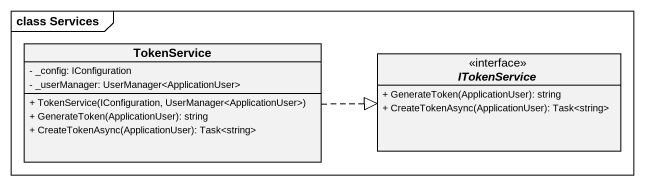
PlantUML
@startuml
mainframe class Services
hide circle
hide empty members
skinparam classAttributeIconSize 0
class TokenService {
  - _config: IConfiguration
  - _userManager: UserManager<ApplicationUser>
  + TokenService(IConfiguration, UserManager<ApplicationUser>)
  + GenerateToken(ApplicationUser): string
  + CreateTokenAsync(ApplicationUser): Task<string>
}
interface ITokenService {
  + GenerateToken(ApplicationUser): string
  + CreateTokenAsync(ApplicationUser): Task<string>
}
TokenService .right.|> ITokenService
@enduml
